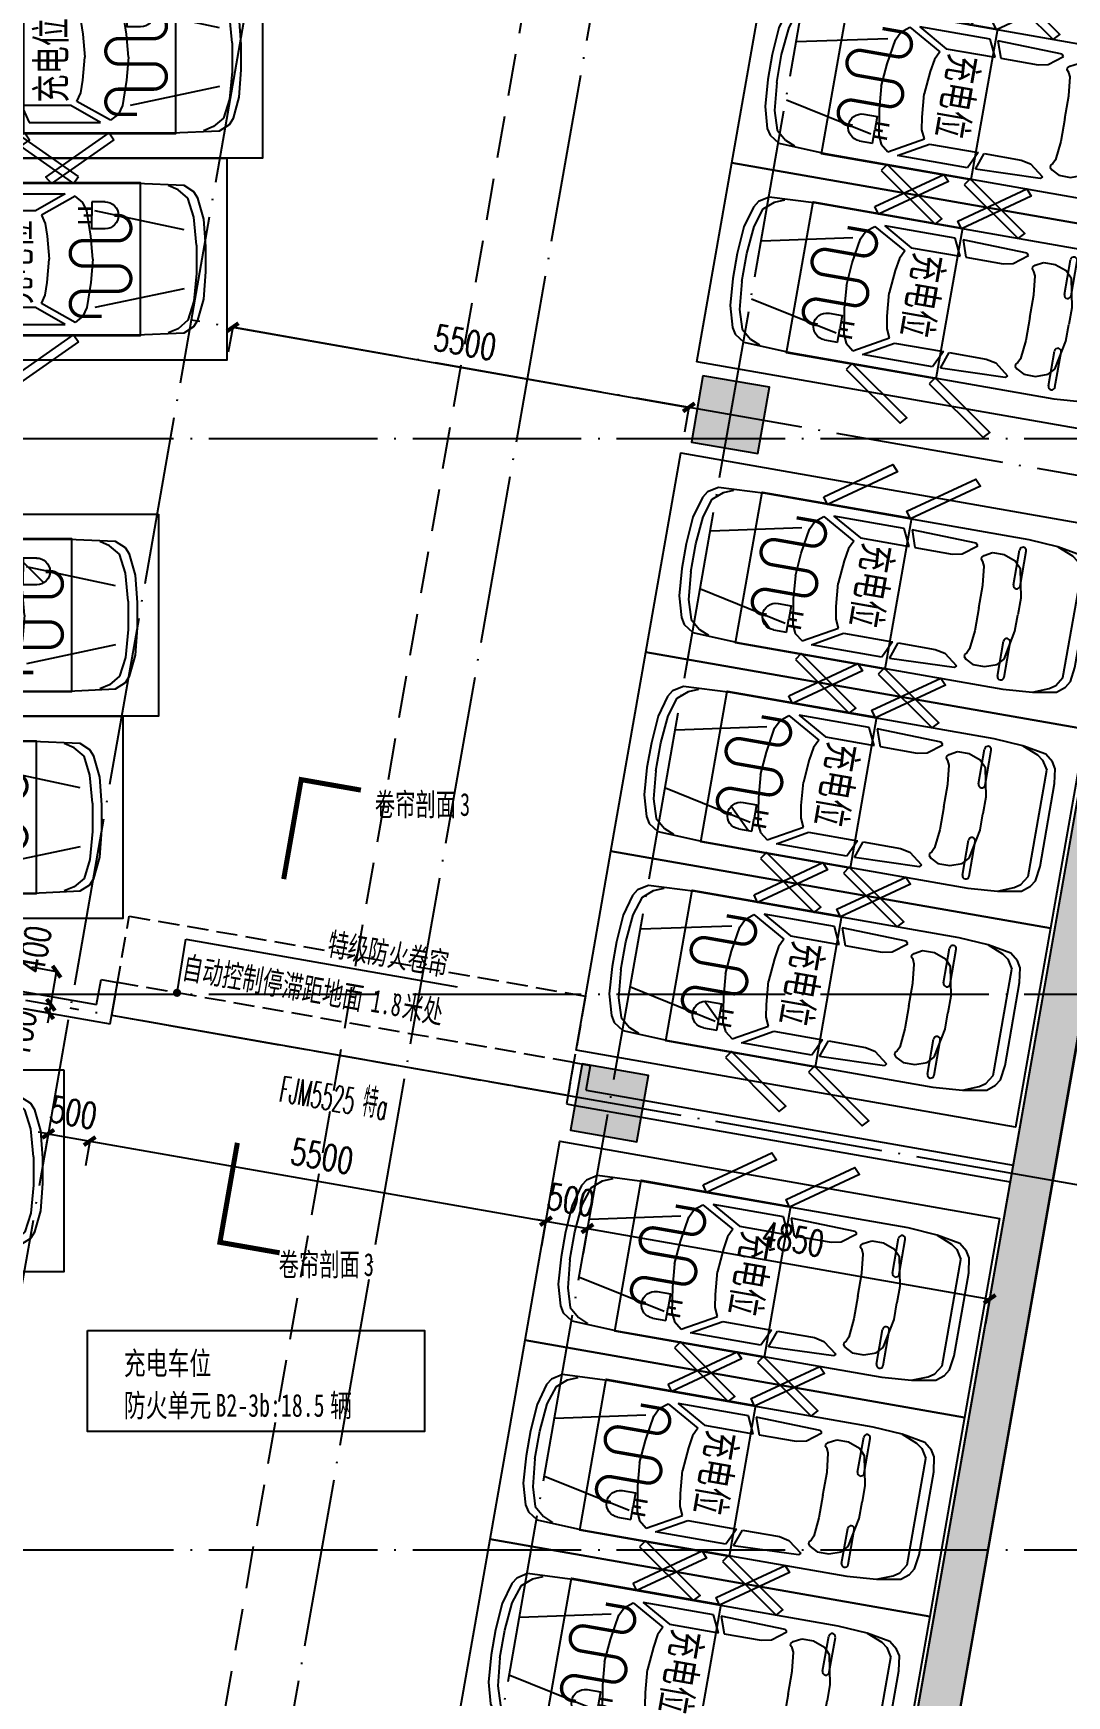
# Model space of a CAD drawing. Header units: millimetres. Extents: x 12325263 to 13848842, y -1463133 to 573208.
# Drawn here: x 12605680 to 12617952, y -1132621 to -1112874 of the extents above; entities that cross this region are included whole.
import ezdxf
from ezdxf.xclip import XClip

# ---------------------------------------------------------------- set-up
doc = ezdxf.new("R2010")
doc.units = ezdxf.units.MM
doc.header["$LTSCALE"] = 1000
doc.header["$XCLIPFRAME"] = 0
for name, pattern in [('__DASH', [0.35, 0.25, -0.1]), ('DASH', [0.35, 0.25, -0.1]), ('DASHED2', [0.375, 0.25, -0.125]), ('DOTE', [2.4200000000000004, 2, -0.2, 0.02, -0.2]), ('地下室负三层平面图$0$-3F平面$0$$AUDIT_BAD_LTYPE2', [0])]:
    doc.linetypes.add(name, pattern=pattern)
for name, color, linetype in [('-2F平面$0$COLUMN-CONCRETE', 6, 'Continuous'), ('-2F平面$0$WALL-SHATCH', 8, 'Continuous'), ('A-ANNO-DIMS', 83, 'Continuous'), ('A-ANNO-SYMB', 3, 'Continuous'), ('A-ANNO-TEXT', 7, 'Continuous'), ('A-AXIS', 16, 'DOTE'), ('A-COLS', 6, 'Continuous'), ('A-WALL', 5, 'Continuous'), ('A_WALL(防火墙)', 151, 'Continuous'), ('AXIS', 3, 'Continuous'), ('C-充电桩防火卷帘', 254, 'Continuous'), ('PUB_DIM', 83, 'Continuous'), ('PUB_HATCH', 8, 'Continuous'), ('PUB_TEXT', 7, 'Continuous'), ('WALL', 5, 'Continuous'), ('WINDOW_TEXT', 7, 'Continuous'), ('公寓机动车库', 23, 'Continuous'), ('水沟+分水线', 133, 'Continuous'), ('车道中心线', 6, 'Continuous'), ('防火卷帘', 141, 'Continuous')]:
    doc.layers.add(name, color=color, linetype=linetype)
doc.styles.add('_TCH_DIM_T3', font='SIMPLEX.shx', dxfattribs={"width": 0.7058823529411765, "bigfont": 'GBCBIG.shx'})
doc.styles.add('_TCH_WINDOW', font='SIMPLEX', dxfattribs={"width": 0.7, "height": 3.5, "bigfont": 'GBCBIG'})
doc.styles.add('TITXV', font='', dxfattribs={"width": 0.7})
doc.styles.add('宋体', font='', dxfattribs={"width": 0.65})
doc.styles.add('黑体', font='simhei.ttf', dxfattribs={"width": 0.7})
doc.styles.get('TITXV').set_extended_font_data('SimSun')
doc.styles.get('宋体').set_extended_font_data('SimSun')
doc.dimstyles.new('_TCH_ARCH&&120', dxfattribs={"dimtxt": 306, "dimasz": 120, "dimexe": 300, "dimexo": 360, "dimgap": 147, "dimtad": 1, "dimdec": 0, "dimzin": 0, "dimdsep": 46, "dimtxsty": '_TCH_DIM_T3', "dimblk": 'ARCHTICK', "dimcen": 0.09, "dimclrt": 7, "dimazin": 2, "dimtfac": 1, "dimtdec": 0, "dimtix": 1, "dimtmove": 2, "dimatfit": 3, "dimfxl": 1, "dimfxlon": 1, "dimtolj": 1, "dimtzin": 0, "dimarcsym": 0})

# ---------------------------------------------------------------- blocks, each defined once
blk = doc.blocks.new('_FZH')
blk.add_lwpolyline([(-0.5, -0.5), (0.5, -0.5), (0.5, 0.5), (-0.5, 0.5)], close=True)
at = {"layer": 'PUB_HATCH'}
blk.add_solid([(-0.5, -0.5), (0.5, -0.5), (-0.5, 0.5), (0.5, 0.5)], dxfattribs=at)
blk = doc.blocks.new('1-3F')
at = {"layer": 'A-COLS', "xscale": 799.9999999988994, "yscale": 799.9999999988994, "zscale": 799.9999999988994, "rotation": 260.0413192127452}
for p in [(9660.84764769487, 18482.66661032848), (8225.462809998542, 10307.72499783337)]:
    blk.add_blockref('_FZH', p, dxfattribs=at)
blk = doc.blocks.new('adgshg13--2F平面$0$A$C7F010FC0')
at = {"layer": '-2F平面$0$WALL-SHATCH'}
h = blk.add_hatch(color=256, dxfattribs=at)
h.dxf.hatch_style = 1
h.paths.add_polyline_path([(-60384.17120504379, -16880.89509773254), (-763.1647881269455, 197.4793643951416), (12587.61850607395, -13153.30393266678), (12587.61850607395, -157996.0197629929), (-162964.8506313562, -188820.4315237999), (-171262.3814957142, -180522.900662899), (-171262.3814957142, -31310.89849328995), (-150707.1909123659, -10755.70791006088), (-131860.0775495768, -7980.895098209381), (-99162.38149428368, -7980.895098209381), (-99162.38149428368, -4980.895097732544), (-76620.42811572552, -4980.895097732544), (-70107.65229141712, -16880.89509773254)], flags=16)
h.paths.add_polyline_path([(-60091.22944009304, -16380.89510011673), (-646.8769880533218, 646.876989364624), (12987.61850607395, -12987.61850786209), (12987.61850607395, -158331.9049158096), (-163100.5840539932, -189250.3835258484), (-171662.3814958334, -180688.5860877037), (-171662.3814958334, -31145.21306848526), (-150777.8961598873, -10260.7277340889), (-131896.6870943308, -7480.895098209381), (-99562.38149428368, -7480.895098209381), (-99562.38149428368, -4580.895097732544), (-76365.55243730545, -4580.895097732544), (-69907.50581622124, -16380.89510774612)])
at = {"layer": '-2F平面$0$COLUMN-CONCRETE'}
for points in [[(-60091.22944009304, -16380.89510011673), (-646.8769880533218, 646.876989364624), (12987.61850607395, -12987.61850786209), (12987.61850607395, -158331.9049158096), (-163100.5840539932, -189250.3835258484), (-171662.3814958334, -180688.5860877037), (-171662.3814958334, -31145.21306848526), (-150777.8961598873, -10260.7277340889), (-131896.6870943308, -7480.895098209381), (-99562.38149428368, -7480.895098209381), (-99562.38149428368, -4580.895097732544), (-76365.55243730545, -4580.895097732544), (-69907.50581622124, -16380.89510774612)], [(-60384.17120504379, -16880.89509773254), (-763.1647881269455, 197.4793643951416), (12587.61850607395, -13153.30393266678), (12587.61850607395, -157996.0197629929), (-162964.8506313562, -188820.4315237999), (-171262.3814957142, -180522.900662899), (-171262.3814957142, -31310.89849328995), (-150707.1909123659, -10755.70791006088), (-131860.0775495768, -7980.895098209381), (-99162.38149428368, -7980.895098209381), (-99162.38149428368, -4980.895097732544), (-76620.42811572552, -4980.895097732544), (-70107.65229141712, -16880.89509773254)]]:
    blk.add_lwpolyline(points, close=True, dxfattribs=at)
blk = doc.blocks.new('A$C2A3E77E8')
at = {"layer": 'WALL', "color": 1}
blk.add_blockref('adgshg13--2F平面$0$A$C7F010FC0', (561507.9086489398, 205483.1249103504), dxfattribs=at)
blk = doc.blocks.new('asdfadfgsdg')
at = {"layer": 'A-AXIS'}
for p, q in [((15844.89874878526, 92554.357993779), (-1535.36344262585, -6431.380808119429)), ((19833.87628258765, 91853.95936815557), (2453.614091178402, -7131.779433742631)), ((22246.96145735867, 91430.26143413666), (4866.699265953153, -7555.477367762243)), ((18315.36151630245, 22065.03927891399), (3912.18142333813, 24594.00001038634)), ((16879.97667860426, 13890.09766641888), (2476.796585639939, 16419.05839789123))]:
    blk.add_line(p, q, dxfattribs=at)
blk = doc.blocks.new('asdfasdfadgd')
at = {"layer": '车道中心线', "linetype": 'DASHED2', "ltscale": 2}
blk.add_line((42007.57024923712, -15918.70624019532), (54718.62744193524, 56474.52772310306), dxfattribs=at)
blk = doc.blocks.new('asdfsfsdf')
at = {"color": 253, "linetype": '地下室负三层平面图$0$-3F平面$0$$AUDIT_BAD_LTYPE2', "transparency": 33554559, "extrusion": (0.0004477907748714072, 3.529959095306893e-16, 0.999999899741706)}
for p, q in [((-499.9999510645866, -141.1764707579277, 0.2238953878532797), (-724.9999280292541, -211.764705659356, 0.3246483119859617)), ((-168.7499837987125, -110.000000001397, 0.07556469346370548), (-499.9999510645866, -141.1764707579277, 0.2238953878532797)), ((168.7499823644757, -109.9999999995343, -0.07556469305539444), (-168.7499837987125, -110.000000001397, 0.07556469346370548)), ((168.7499823644757, -109.9999999995343, -0.07556469305539444), (499.999950107187, -141.1764707579277, -0.2238953876585836)), ((499.999950107187, -141.1764707579277, -0.2238953876585836), (724.9999261181802, -211.7647058977745, -0.3246483115967724)), ((-824.9999170508236, -329.4117646231316, 0.3694273889297957), (-874.99991251342, -447.0588235869072, 0.3918169277702976)), ((-724.9999280292541, -211.764705659356, 0.3246483119859617), (-824.9999170508236, -329.4117646231316, 0.3694273889297957)), ((-349.9999665804207, -258.8235292448662, 0.1567267717199455), (-574.9999421145767, -1317.647058726754, 0.2574796953287081)), ((349.9999641925097, -258.8235292430036, -0.1567267711171998), (574.9999411571771, -1317.647058724891, -0.2574796952492556)), ((724.9999261181802, -211.7647058977745, -0.3246483115967724), (824.9999175239354, -329.4117646231316, -0.3694273894917245)), ((824.9999175239354, -329.4117646231316, -0.3694273894917245), (874.9999125096947, -447.0588235869072, -0.3918169281189517)), ((-274.9999726694077, -1364.705882550683, 0.1231424633135522), (-574.9999425914139, -1411.764705897775, 0.2574796953093296)), ((2.365559339523315e-07, -1341.176470519509), (-274.9999726694077, -1364.705882550683, 0.1231424633135522)), ((2.365559339523315e-07, -1341.176470519509), (274.9999717120081, -1364.705882312264, -0.1231424628849248)), ((274.9999717120081, -1364.705882312264, -0.1231424628849248), (574.9999416340142, -1411.764705897775, -0.2574796953464441)), ((-674.9999320898205, -1458.823529244866, 0.3022587728158986), (-749.9999260008335, -1552.941176654305, 0.3358430815717435)), ((-749.9999260008335, -1552.941176654305, 0.3358430815717435), (-524.9999480806291, -1952.941176654305, 0.2350901571286059)), ((-574.9999425914139, -1411.764705897775, 0.2574796953093296), (-674.9999320898205, -1458.823529244866, 0.3022587728158986)), ((749.9999240897596, -1552.941176414024, -0.3358430809488905), (524.9999452158809, -1952.941176415887, -0.2350901560785282)), ((574.9999416340142, -1411.764705897775, -0.2574796953464441), (674.9999316073954, -1458.823529481422, -0.3022587727170486)), ((674.9999316073954, -1458.823529481422, -0.3022587727170486), (749.9999240897596, -1552.941176414024, -0.3358430809488905)), ((-774.9999220632017, -2517.647058726754, 0.3470378507689607), (-774.9999220632017, -1670.588235379662, 0.3470378503031141)), ((-774.9999220632017, -1670.588235379662, 0.3470378503031141), (-574.9999421145767, -2023.529411557596, 0.257479695328853)), ((774.9999230131507, -1670.588235379662, -0.3470378509613082), (574.9999421108514, -2023.529411794152, -0.2574796950939764)), ((774.9999225363135, -2517.64705896331, -0.3470378506309664), (774.9999230131507, -1670.588235379662, -0.3470378509613082)), ((-524.9999480806291, -1952.941176654305, 0.2350901571286059), (-424.9999581072479, -1905.882352830376, 0.1903110794088359)), ((-424.9999581072479, -1905.882352830376, 0.1903110794088359), (-274.9999731462449, -1882.35294127604, 0.1231424632944275)), ((-274.9999731462449, -1882.35294127604, 0.1231424632944275), (2.365559339523315e-07, -1858.823529244866)), ((274.9999717120081, -1882.352941035759, -0.1231424628847421), (2.365559339523315e-07, -1858.823529244866)), ((424.999956196174, -1905.882352830376, -0.1903110785527894), (274.9999717120081, -1882.352941035759, -0.1231424628847421)), ((524.9999452158809, -1952.941176415887, -0.2350901560785282), (424.999956196174, -1905.882352830376, -0.1903110785527894)), ((-574.9999421145767, -2023.529411557596, 0.257479695328853), (-574.9999421145767, -2611.764705659356, 0.2574796952125222)), ((574.9999421108514, -2023.529411794152, -0.2574796950939764), (574.9999411571771, -2611.764705897775, -0.2574796951324972)), ((-574.9999421145767, -2611.764705659356, 0.2574796952125222), (-774.9999220632017, -2517.647058726754, 0.3470378507689607)), ((574.9999411571771, -2611.764705897775, -0.2574796951324972), (774.9999225363135, -2517.64705896331, -0.3470378506309664)), ((-774.9999215863645, -2611.764705899637, 0.3470378500898093), (-574.9999416377395, -2682.35294127604, 0.2574796952319682)), ((-749.9999255239964, -3388.235294345301, 0.3358430813588681), (-774.9999215863645, -2611.764705899637, 0.3470378500898093)), ((-574.9999416377395, -2682.35294127604, 0.2574796952319682), (-574.9999421145767, -3129.41176486155, 0.257479695562074)), ((774.9999225363135, -2611.764705659356, -0.3470378507473485), (574.9999416340142, -2682.35294127604, -0.2574796952294666)), ((574.9999416340142, -2682.35294127604, -0.2574796952294666), (574.9999416340142, -3129.411764621269, -0.2574796948800628)), ((749.9999245665967, -3388.235294343438, -0.3358430809290396), (774.9999225363135, -2611.764705659356, -0.3470378507473485)), ((-574.9999421145767, -3129.41176486155, 0.257479695562074), (-599.9999405629933, -3247.058823586907, 0.2686744650115782)), ((574.9999416340142, -3129.411764621269, -0.2574796948800628), (599.9999391268939, -3247.058823586907, -0.2686744647175814)), ((-599.9999405629933, -3247.058823586907, 0.2686744650115782), (-724.9999270755798, -3411.764705897775, 0.324648311792771)), ((599.9999391268939, -3247.058823586907, -0.2686744647175814), (724.9999275486916, -3411.764705897775, -0.3246483115377303)), ((-724.9999270755798, -3411.764705897775, 0.324648311792771), (-749.9999255239964, -3388.235294345301, 0.3358430813588681)), ((-624.9999380558729, -3505.882353068795, 0.2798692348493339), (-674.9999320898205, -3599.999999762978, 0.3022587729329561)), ((-599.9999405629933, -3482.352941274177, 0.2686744655939557), (-624.9999380558729, -3505.882353068795, 0.2798692348493339)), ((-574.9999421145767, -3482.35294127604, 0.2574796953293679), (-599.9999405629933, -3482.352941274177, 0.2686744655939557)), ((-549.9999470058829, -3505.882352830376, 0.2462849269087827), (-574.9999421145767, -3482.35294127604, 0.2574796953293679)), ((-499.9999496340752, -3529.41176486155, 0.2238953872139153), (-549.9999470058829, -3505.882352830376, 0.2462849269087827)), ((-274.9999731462449, -3552.941176415887, 0.1231424632950173), (-499.9999496340752, -3529.41176486155, 0.2238953872139153)), ((7.133930921554565e-07, -3552.941176654305), (-274.9999731462449, -3552.941176415887, 0.1231424632950173)), ((7.133930921554565e-07, -3552.941176654305), (274.9999726656824, -3552.941176415887, -0.1231424630783778)), ((274.9999726656824, -3552.941176415887, -0.1231424630783778), (499.999950107187, -3529.41176486155, -0.2238953881230394)), ((499.999950107187, -3529.41176486155, -0.2238953881230394), (549.9999441411346, -3505.882352830376, -0.2462849258573907)), ((549.9999441411346, -3505.882352830376, -0.2462849258573907), (574.9999416340142, -3482.35294127604, -0.2574796952294021)), ((574.9999416340142, -3482.35294127604, -0.2574796952294021), (599.9999391268939, -3482.352941274177, -0.2686744647174983)), ((599.9999391268939, -3482.352941274177, -0.2686744647174983), (624.9999351911247, -3505.882352830376, -0.2798692334487053)), ((624.9999351911247, -3505.882352830376, -0.2798692334487053), (674.9999311305583, -3600.000000001397, -0.3022587726192891)), ((724.9999275486916, -3411.764705897775, -0.3246483115377303), (749.9999245665967, -3388.235294343438, -0.3358430809290396)), ((-674.9999320898205, -3599.999999762978, 0.3022587729329561), (-674.9999320898205, -3741.17647075979, 0.3022587729329017)), ((-674.9999320898205, -3741.17647075979, 0.3022587729329017), (-624.9999380558729, -3882.352941037621, 0.2798692345000124)), ((674.9999316073954, -3741.176470281091, -0.3022587730655932), (624.9999351911247, -3882.352941037621, -0.2798692334484588)), ((674.9999311305583, -3600.000000001397, -0.3022587726192891), (674.9999316073954, -3741.176470281091, -0.3022587730655932)), ((-624.9999380558729, -3882.352941037621, 0.2798692345000124), (-549.9999460522085, -3952.941176414024, 0.2462849269474509)), ((624.9999351911247, -3882.352941037621, -0.2798692334484588), (549.9999450948089, -3952.941176654305, -0.2462849259351472)), ((-549.9999460522085, -3952.941176414024, 0.2462849269474509), (-199.9999792352319, -4023.529411794152, 0.08955815500490981)), ((-199.9999792352319, -4023.529411794152, 0.08955815500490981), (2.365559339523315e-07, -4023.529411553871)), ((199.9999801851809, -4023.529411553871, -0.08955815519579101), (2.365559339523315e-07, -4023.529411553871)), ((549.9999450948089, -3952.941176654305, -0.2462849259351472), (199.9999801851809, -4023.529411553871, -0.08955815519579101)), ((-874.9999120365828, -4352.941176656168, 0.3918169277909837), (-799.9999205116183, -4541.176470521372, 0.3582326202192607)), ((-799.9999205116183, -4541.176470521372, 0.3582326202192607), (-749.9999260008335, -4611.764706136193, 0.3358430813398884)), ((799.9999190755188, -4541.176470757928, -0.3582326193421601), (749.9999240897596, -4611.764706136193, -0.3358430808314997)), ((874.9999125096947, -4352.941176414024, -0.3918169282337609), (799.9999190755188, -4541.176470757928, -0.3582326193421601)), ((-749.9999260008335, -4611.764706136193, 0.3358430813398884), (-641.2499364260584, -4680.000000241678, 0.2871458345919543)), ((641.249935945496, -4680.000000001397, -0.2871458343748414), (-641.2499364260584, -4680.000000241678, 0.2871458345919543)), ((749.9999240897596, -4611.764706136193, -0.3358430808314997), (641.249935945496, -4680.000000001397, -0.2871458343748414))]:
    blk.add_line(p, q, dxfattribs=at)
for points in [[(-474.9999997620226, -23.52941179275513), (-149.9999997613286, -7.049211745248385e-29), (149.9999997613286, 7.049211745248385e-29), (474.9999992851854, -23.52941203117371), (724.9999997609804, -94.11764716915788), (799.9999992858793, -141.1764707565308), (875.0000002394273, -258.8235292453319), (899.9999983314156, -823.5294117927554), (899.99999928509, -4000.000000238419), (875.0000002394273, -4352.941176414491), (824.9999992870789, -4635.294117448852), (750.0000002408798, -4729.411765098573), (674.9999992854691, -4776.470588445664), (500.0000002381968, -4800.000000000001), (-500.000000715034, -4800.000000000001), (-674.9999997604438, -4776.470588210971), (-750.0000007158543, -4729.411765098573), (-825.0000007175906, -4635.294117927552), (-874.9999997607275, -4352.941176654772), (-900.0000007137389, -4000.000000238419), (-900.0000007156016, -823.5294117927554), (-874.999999285753, -258.8235297203065), (-800.0000007145284, -141.1764707602561), (-724.9999997591177, -94.11764669418336)], [(-981.91520381036, -1513.230591773987), (-1500.00000071459, -2253.132360218093), (-1425.335413217106, -2320.844957351685), (-900.0000007156016, -1570.588235139847)]]:
    blk.add_lwpolyline(points, close=True, dxfattribs=at)
for points, elevation in [([(981.915204765897, -1513.230591773987), (1499.999998807242, -2253.132359979675), (1425.335412263431, -2320.844957351685), (899.9999988082526, -1570.588235378266)], 1.176665431756874e-10), ([(-900.0000007156016, -2570.588235378266), (-981.9152042871972, -2513.230591535569), (-1500.00000071459, -3253.132359743119), (-1425.335413217105, -3320.844957351685)], -1.149049744242348e-10), ([(981.915204765897, -2513.230591773987), (1499.99999785543, -3253.132359743119), (1425.335412265294, -3320.844957351685), (899.9999992850899, -2570.588235378266)], 1.171056029924955e-10)]:
    blk.add_lwpolyline(points, close=True, dxfattribs=dict(at, elevation=elevation))
blk = doc.blocks.new('车位')
h = blk.add_hatch()
h.set_pattern_fill('ANSI31', color=256, scale=999.9999999999999, angle=-2.394345736421314e-08)
h.set_pattern_definition([(44.99999997605653, (-2400.000001788139, -5299.987687110901), (-1122.532014664547, 1122.532015602742), [])])
h.paths.add_polyline_path([(1879.999998450279, -3854.664422988892), (1879.999998569489, -3694.664422988892), (1719.999998450279, -3694.664423465729), (1559.999998569489, -3694.664422988892), (1559.999998569489, -3854.664422988892, 0.9898630017247371)])
for p, q in [((399.9999972712249, -1099.999999266118), (399.9999972712249, -1099.999999266118)), ((860.0160205308348, -1059.999999538064), (440.0000015441328, -1059.999999726191)), ((860.0160163957626, -1139.999999061227), (439.9999974090606, -1139.999999249354)), ((1499.999997032806, -1100.000607695431), (1499.999997032806, -1100.000607695431)), ((1959.999996932223, -1140), (1539.779563577846, -1140.000000188127)), ((1960.220432037488, -1060.000607967377), (1539.99999868311, -1060.000607678667)), ((1999.999996913597, -1099.999999981374), (1999.999996913597, -1099.999999981374)), ((1879.999998569489, -3694.664422988892), (1719.999998450279, -3694.664423465729)), ((1879.999998450279, -3854.664422988892), (1879.999998569489, -3694.664422988892))]:
    blk.add_line(p, q)
for points in [[(2399.999996781349, -5300.000001430511), (-2.741813659667969e-06, -5299.999999046326), (0, 0), (2399.999999880791, -9.5367431640625e-07)], [(289.9999990463257, -2468.601806640625), (2109.999998927116, -2468.601807117462), (2109.99999833107, -4269.228533267975), (289.9999980926514, -4269.228532314301)]]:
    blk.add_lwpolyline(points, close=True)
at = {"const_width": 39.99999999999999}
blk.add_lwpolyline([(519.9999985694885, -3813.032121181488), (519.9999986886978, -3590.069902896881, -1), (819.9999984502792, -3590.069902420044), (819.9999982118607, -4010.994340896606, 1), (1119.999998450279, -4010.994340896606), (1119.999998569489, -3590.069902896881, -1), (1419.999998569489, -3590.069902896881), (1419.999998211861, -4010.994341373444, 1), (1719.999998450279, -4010.994341373444), (1719.999998211861, -3963.042503356934)], format="xyb", dxfattribs=at)
at = {"const_width": 30}
for points in [[(1639.999998211861, -3694.664422988892), (1639.99999833107, -3534.203485965729)], [(1799.999998688698, -3694.664422988892), (1799.999998450279, -3534.203485488892)], [(1719.999998450279, -3694.664423465729), (1719.99999833107, -3599.861834049225)]]:
    blk.add_lwpolyline(points, dxfattribs=at)
blk.add_lwpolyline([(1879.99999833107, -3851.403974533081, -1), (1559.999998569489, -3854.664422988892), (1559.999998569489, -3694.664422988892), (1719.999998450279, -3694.664423465729)], format="xyb")
for centre, radius, start, end in [((439.999996913597, -1099.999998772517), 39.99999999999999, 90, 180), ((439.999996913597, -1099.999998772517), 39.99999999999999, 180, 270), ((859.9999972712249, -1100.000002399087), 39.99999999999998, 0, 90), ((859.9999972712249, -1100.000002399087), 39.99999999999998, 270, 0), ((1539.999996555969, -1100.000607678667), 39.99999999999999, 90, 180), ((1539.999996555969, -1100.000607678667), 39.99999999999999, 180, 270), ((1959.999997390434, -1100.000000476837), 39.99999999999999, 0, 90), ((1959.999996913597, -1100.0006108284), 39.99999999999998, 0, 90), ((1959.999997390434, -1100.000000476837), 39.99999999999999, 270, 0), ((1959.999996913597, -1100.0006108284), 39.99999999999998, 270, 0)]:
    blk.add_arc(centre, radius, start, end)
at = {"xscale": -1, "rotation": 180}
blk.add_blockref('asdfsfsdf', (1200.000000184402, -5050.000001905253), dxfattribs=at)
at = {"insert": (661.5946944952011, -2614.821184158325), "char_height": 349.9999999999999, "attachment_point": 1, "rotation": 359.99999997605653, "style": '黑体'}
blk.add_mtext_dynamic_manual_height_columns('充电位', width=1328.110077857971, gutter_width=1750, heights=[0], dxfattribs=at)
blk = doc.blocks.new('qlzw')
at = {"layer": 'A-AXIS'}
for p, q in [((12411416.81071017, 1014189.759090065), (12486866.81071017, 1014189.759090064)), ((12411416.81071017, 1007589.759090065), (12486866.81071017, 1007589.759090064)), ((12411416.81071017, 1000989.759090065), (12486866.81071017, 1000989.759090064))]:
    blk.add_line(p, q, dxfattribs=at)
blk = doc.blocks.new('_ArchTick')
at = {"color": 0, "linetype": 'ByBlock', "const_width": 0.4}
blk.add_lwpolyline([(-0.5, -0.5), (0.5, 0.5)], dxfattribs=at)
blk = doc.blocks.new('*D3859')
at = {"layer": 'Defpoints', "color": 0, "transparency": 16777216}
for p in [(12605958.10907798, -1124020.3808728), (12606583.35548762, -1124130.163824016), (12606514.18031446, -1124524.136915223)]:
    blk.add_point(p, dxfattribs=at)
at = {"layer": 'PUB_DIM', "color": 0, "lineweight": -2, "transparency": 16777216}
for p, q in [((12605959.0940107, -1124020.553810733), (12605662.62926066, -1123968.499493124)), ((12605888.93390482, -1124414.353964008), (12605958.10907798, -1124020.3808728)), ((12605889.91883754, -1124414.52690194), (12605593.4540875, -1124362.472584332))]:
    blk.add_line(p, q, dxfattribs=at)
at = {"layer": 'PUB_DIM', "color": 0, "lineweight": -2, "transparency": 16777216, "xscale": 120, "yscale": 120, "zscale": 120}
for p, rotation in [((12605958.10907798, -1124020.3808728), 80.04131921263539), ((12605888.93390482, -1124414.353964008), 260.0413192126354)]:
    blk.add_blockref('_ArchTick', p, dxfattribs=dict(at, rotation=rotation))
at = {"layer": 'PUB_DIM', "color": 7, "transparency": 16777216, "insert": (12605699.70670871, -1123757.332449217), "char_height": 306, "attachment_point": 5, "rotation": 80.04131921263539, "style": '_TCH_DIM_T3'}
blk.add_mtext('\\A1;400', dxfattribs=at)
blk = doc.blocks.new('*D3860')
at = {"layer": 'Defpoints', "color": 0, "transparency": 16777216}
for p in [(12605888.93390482, -1124414.353964007), (12606514.18031446, -1124524.136915227), (12606496.88652117, -1124622.630188026)]:
    blk.add_point(p, dxfattribs=at)
at = {"layer": 'PUB_DIM', "color": 0, "lineweight": -2, "transparency": 16777216}
for p, q in [((12605889.91883754, -1124414.526901939), (12605593.4540875, -1124362.47258433)), ((12605888.93390482, -1124414.353964007), (12605909.68645669, -1124296.16203708)), ((12605872.62504425, -1124513.020174738), (12605576.16029421, -1124460.965857129)), ((12605871.64011153, -1124512.847236807), (12605850.88755966, -1124631.039163734)), ((12605871.64011153, -1124512.847236807), (12605888.93390482, -1124414.353964007))]:
    blk.add_line(p, q, dxfattribs=at)
at = {"layer": 'PUB_DIM', "color": 0, "lineweight": -2, "transparency": 16777216, "xscale": 120, "yscale": 120, "zscale": 120}
for p, rotation in [((12605888.93390482, -1124414.353964007), 260.0413192123182), ((12605871.64011153, -1124512.847236807), 80.04131921231816)]:
    blk.add_blockref('_ArchTick', p, dxfattribs=dict(at, rotation=rotation))
at = {"layer": 'PUB_DIM', "color": 7, "transparency": 16777216, "insert": (12605524.27891453, -1124756.445674451), "char_height": 306, "attachment_point": 5, "rotation": 80.04131921231816, "style": '_TCH_DIM_T3'}
blk.add_mtext('\\A1;100', dxfattribs=at)
blk = doc.blocks.new('*D3861')
at = {"layer": 'Defpoints', "color": 0, "transparency": 16777216}
for p in [(12606172.10211457, -1124159.486874732), (12606664.5545332, -1124245.953418608), (12606350.8320704, -1126032.695187811)]:
    blk.add_point(p, dxfattribs=at)
at = {"layer": 'PUB_DIM', "color": 0, "lineweight": -2, "transparency": 16777216}
for p, q in [((12605858.37965177, -1125946.228643934), (12605740.18772591, -1125925.476086008)), ((12605858.55258975, -1125945.243711219), (12605806.49825696, -1126241.708458595)), ((12605858.37965177, -1125946.228643934), (12606350.8320704, -1126032.695187811)), ((12606351.00500838, -1126031.710255096), (12606298.95067558, -1126328.175002472)), ((12606350.8320704, -1126032.695187811), (12606469.02399626, -1126053.447745737))]:
    blk.add_line(p, q, dxfattribs=at)
at = {"layer": 'PUB_DIM', "color": 0, "lineweight": -2, "transparency": 16777216, "xscale": 120, "yscale": 120, "zscale": 120}
for p, rotation in [((12605858.37965177, -1125946.228643934), 350.0413162769391), ((12606350.8320704, -1126032.695187811), 170.0413162769391)]:
    blk.add_blockref('_ArchTick', p, dxfattribs=dict(at, rotation=rotation))
at = {"layer": 'PUB_DIM', "color": 7, "transparency": 16777216, "insert": (12606156.4872559, -1125693.982101212), "char_height": 306, "attachment_point": 5, "rotation": 350.0413162769391, "style": '_TCH_DIM_T3'}
blk.add_mtext('\\A1;500', dxfattribs=at)
blk = doc.blocks.new('*D3862')
at = {"layer": 'Defpoints', "color": 0, "transparency": 16777216}
for p in [(12606664.5545332, -1124245.953418609), (12612081.68445876, -1125197.112321832), (12611767.96199597, -1126983.854091035)]:
    blk.add_point(p, dxfattribs=at)
at = {"layer": 'PUB_DIM', "color": 0, "lineweight": -2, "transparency": 16777216}
for p, q in [((12606351.00500838, -1126031.710255096), (12606298.95067559, -1126328.175002472)), ((12606350.8320704, -1126032.695187812), (12611767.96199597, -1126983.854091035)), ((12611768.13493395, -1126982.86915832), (12611716.08060115, -1127279.333905696))]:
    blk.add_line(p, q, dxfattribs=at)
at = {"layer": 'PUB_DIM', "color": 0, "lineweight": -2, "transparency": 16777216, "xscale": 120, "yscale": 120, "zscale": 120}
for p, rotation in [((12606350.8320704, -1126032.695187812), 170.0413162769291), ((12611767.96199597, -1126983.854091035), 350.0413162769291)]:
    blk.add_blockref('_ArchTick', p, dxfattribs=dict(at, rotation=rotation))
at = {"layer": 'PUB_DIM', "color": 7, "transparency": 16777216, "insert": (12609111.278428, -1126212.794824763), "char_height": 306, "attachment_point": 5, "rotation": 350.04131627692914, "style": '_TCH_DIM_T3'}
blk.add_mtext('\\A1;5500', dxfattribs=at)
blk = doc.blocks.new('*D3863')
at = {"layer": 'Defpoints', "color": 0, "transparency": 16777216}
for p in [(12612081.68445876, -1125197.112321832), (12612574.1648398, -1125283.583775447), (12612260.442377, -1127070.32554465)]:
    blk.add_point(p, dxfattribs=at)
at = {"layer": 'PUB_DIM', "color": 0, "lineweight": -2, "transparency": 16777216}
for p, q in [((12611767.96199597, -1126983.854091035), (12611649.7700701, -1126963.101533109)), ((12611768.13493395, -1126982.86915832), (12611716.08060115, -1127279.333905696)), ((12611767.96199597, -1126983.854091035), (12612260.442377, -1127070.32554465)), ((12612260.61531498, -1127069.340611934), (12612208.56098218, -1127365.80535931)), ((12612260.442377, -1127070.32554465), (12612378.63430287, -1127091.078102576))]:
    blk.add_line(p, q, dxfattribs=at)
at = {"layer": 'PUB_DIM', "color": 0, "lineweight": -2, "transparency": 16777216, "xscale": 120, "yscale": 120, "zscale": 120}
for p, rotation in [((12611767.96199597, -1126983.854091035), 350.0413162769223), ((12612260.442377, -1127070.32554465), 170.0413162769223)]:
    blk.add_blockref('_ArchTick', p, dxfattribs=dict(at, rotation=rotation))
at = {"layer": 'PUB_DIM', "color": 7, "transparency": 16777216, "insert": (12612066.0835813, -1126731.610003182), "char_height": 306, "attachment_point": 5, "rotation": 350.04131627692226, "style": '_TCH_DIM_T3'}
blk.add_mtext('\\A1;500', dxfattribs=at)
blk = doc.blocks.new('*D3864')
at = {"layer": 'Defpoints', "color": 0, "transparency": 16777216}
for p in [(12612574.1648398, -1125283.583775447), (12617351.08847457, -1126122.332985393), (12617037.36601178, -1127909.074754595)]:
    blk.add_point(p, dxfattribs=at)
at = {"layer": 'PUB_DIM', "color": 0, "lineweight": -2, "transparency": 16777216}
for p, q in [((12612260.61531498, -1127069.340611934), (12612208.56098218, -1127365.805359311)), ((12612260.442377, -1127070.32554465), (12617037.36601178, -1127909.074754595)), ((12617037.53894976, -1127908.08982188), (12616985.48461696, -1128204.554569256))]:
    blk.add_line(p, q, dxfattribs=at)
at = {"layer": 'PUB_DIM', "color": 0, "lineweight": -2, "transparency": 16777216, "xscale": 120, "yscale": 120, "zscale": 120}
for p, rotation in [((12612260.442377, -1127070.32554465), 170.0413162769304), ((12617037.36601178, -1127909.074754595), 350.0413162769304)]:
    blk.add_blockref('_ArchTick', p, dxfattribs=dict(at, rotation=rotation))
at = {"layer": 'PUB_DIM', "color": 7, "transparency": 16777216, "insert": (12614700.7855892, -1127194.220334961), "char_height": 306, "attachment_point": 5, "rotation": 350.0413162769304, "style": '_TCH_DIM_T3'}
blk.add_mtext('\\A1;4850', dxfattribs=at)
blk = doc.blocks.new('*D4054')
at = {"layer": 'A-ANNO-DIMS', "color": 0, "lineweight": -2, "transparency": 16777216}
for p, q in [((12608048.26763557, -1116365.29488863), (12607996.21331796, -1116661.759638674)), ((12608048.09469764, -1116366.279821355), (12613465.22468182, -1117317.43844875)), ((12613465.39761975, -1117316.453516025), (12613413.34330214, -1117612.918266069))]:
    blk.add_line(p, q, dxfattribs=at)
at = {"layer": 'Defpoints', "color": 0, "transparency": 16777216}
for p in [(12608143.17338535, -1115824.778545765), (12613560.30336952, -1116775.93717316), (12613465.22468182, -1117317.43844875)]:
    blk.add_point(p, dxfattribs=at)
at = {"layer": 'A-ANNO-DIMS', "color": 0, "lineweight": -2, "transparency": 16777216, "xscale": 120, "yscale": 120, "zscale": 120}
for p, rotation in [((12608048.09469764, -1116366.279821355), 170.0413192126494), ((12613465.22468182, -1117317.43844875), 350.0413192126494)]:
    blk.add_blockref('_ArchTick', p, dxfattribs=dict(at, rotation=rotation))
at = {"layer": 'A-ANNO-DIMS', "color": 7, "transparency": 16777216, "insert": (12610808.54106941, -1116546.379317733), "char_height": 306, "attachment_point": 5, "rotation": 350.0413192126494, "style": '_TCH_DIM_T3'}
blk.add_mtext('\\A1;5500', dxfattribs=at)
blk = doc.blocks.new('$DorLib2D$00000037')
at = {"linetype": 'DASH'}
blk.add_line((0.5, 3.108624468950438e-15), (-0.5, 3.108624468950438e-15), dxfattribs=at)

msp = doc.modelspace()

# ---------------------------------------------------------------- hatches: boundary and pattern name
at = {"layer": 'PUB_HATCH'}
for points in [[(12617299.20760103, -1126417.809723565), (12617791.67396322, -1126504.278689692), (12627827.23746418, -1069348.773410793), (12627334.77110198, -1069262.304444666)], [(12613529.62806277, -1147886.681219958), (12613949.48532021, -1148386.680534858), (12617791.67396322, -1126504.278689692), (12617299.20760103, -1126417.809723565)]]:
    msp.add_hatch(color=256, dxfattribs=at).paths.add_polyline_path(points)

# ---------------------------------------------------------------- linework, layer by layer
msp.add_lwpolyline([(12606325.71305373, -1128282.539973581), (12610325.71305373, -1128282.539973581), (12610325.71305373, -1129482.539973581), (12606325.71305373, -1129482.539973581)], close=True)
at = {"layer": 'A-ANNO-SYMB', "const_width": 60}
for points in [[(12608654.08702712, -1122920.87847804), (12608861.61254582, -1121738.959208763), (12609570.76410739, -1121863.474519984)], [(12608605.74797557, -1127359.527094583), (12607896.59641401, -1127235.011783362), (12608104.12193271, -1126053.092514085)]]:
    msp.add_lwpolyline(points, dxfattribs=at)
at = {"layer": 'A-WALL'}
for p, q in [((12617299.20760103, -1126417.809723565), (12627334.77110198, -1069262.304444666)), ((12617791.67396322, -1126504.278689692), (12627827.23746418, -1069348.773410793)), ((12605171.1076953, -1124186.785750114), (12606432.98083846, -1124408.349849609)), ((12606432.98083846, -1124408.349849609), (12606484.86221577, -1124112.870030895)), ((12606484.86221577, -1124112.870030895), (12606681.84876065, -1124147.457617346)), ((12606595.37979122, -1124639.92398075), (12606681.84876065, -1124147.457617346)), ((12605153.68262159, -1124386.785749809), (12606595.37979122, -1124639.92398075)), ((12612047.09702293, -1125394.096002957), (12612098.9787158, -1125098.616407851)), ((12612098.9787158, -1125098.616407851), (12612295.96522055, -1125133.204222866)), ((12612244.08356622, -1125428.683589868), (12612295.96522055, -1125133.204222866)), ((12612047.0973857, -1125394.09606716), (12612012.50979925, -1125591.082612039)), ((12612047.0973857, -1125394.09606716), (12612047.09702293, -1125394.096002957)), ((12612012.50979925, -1125591.082612039), (12612111.00259339, -1125608.376321282)), ((12612244.08356622, -1125428.683589868), (12617316.50139418, -1126319.316451346)), ((12612111.00259339, -1125608.376321282), (12617281.91380774, -1126516.302996127)), ((12613529.62806277, -1147886.681219958), (12617299.20760103, -1126417.809723565)), ((12613949.48532021, -1148386.680534858), (12617791.67396322, -1126504.278689692))]:
    msp.add_line(p, q, dxfattribs=at)
at = {"layer": 'AXIS'}
for p, q in [((12607387.99053463, -1124271.444496728), (12607490.16021793, -1123632.733919578)), ((12607490.16021793, -1123632.733919578), (12610713.39567436, -1124201.077295722))]:
    msp.add_line(p, q, dxfattribs=at)
at = {"layer": 'AXIS', "const_width": 48}
msp.add_lwpolyline([(12607380.14198502, -1124294.124890663, 1), (12607395.83908424, -1124248.764102793, 1)], format="xyb", close=True, dxfattribs=at)
at = {"layer": 'C-充电桩防火卷帘', "linetype": '__DASH'}
msp.add_line((12612098.97824871, -1125098.616443642), (12606681.84877017, -1124147.45761891), dxfattribs=at)
at = {"layer": 'PUB_HATCH', "elevation": 9.610333750321524e-09}
msp.add_lwpolyline([(12623606.41608689, -1093259.058589393), (12613949.48532017, -1148386.680534865), (12558304.41198396, -1148386.894985012)], dxfattribs=at)
at = {"layer": '水沟+分水线'}
msp.add_lwpolyline([(12615881.10170093, -1134494.258063569), (12620714.67708841, -1106965.617806348)], dxfattribs=at)
at = {"layer": '防火卷帘', "color": 6, "linetype": '__DASH'}
msp.add_lwpolyline([(12612237.32913441, -1124310.669809586), (12612029.80361324, -1125492.589221384), (12606612.67362948, -1124541.430594056), (12606820.19915065, -1123359.51118226)], close=True, dxfattribs=at)

# ---------------------------------------------------------------- block references
ref = msp.add_blockref('A$C2A3E77E8', (12039933.30876733, -1095474.795956885), dxfattribs=dict(rotation=350.0412492537527))
XClip(ref).set_block_clipping_path([(574517.632849127, 127502.23674306343), (563167.6328490991, 127502.22288467549), (563167.6311767455, 128872.36548285093), (556800.2987149898, 128872.35771109001), (544257.8770271596, 126670.09965810878), (543557.4714692105, 130659.08047959034), (536268.9804626536, 129379.33173123898), (537790.8662453052, 120711.80386261316), (523312.3703787625, 118169.60067071859), (521652.13574292883, 127625.07135696709), (520765.66181714274, 127469.4202569119), (520307.37785156816, 130079.46789511177), (515776.70023758896, 129283.96870927291), (515422.1926091146, 131303.0932199814), (513452.29580140486, 130957.20977362967), (514282.4182554409, 126229.48786514811), (510637.99198265746, 125589.57711327495), (512263.53463128395, 116331.17830774235), (512362.3527807724, 116348.529120174), (517291.10722481646, 88278.01458144141), (519851.8954271879, 88727.62346412987), (522454.62488821335, 73904.41483621066), (519893.7906026859, 73454.76868356578), (526007.3042119928, 38637.45273981895), (480033.70290305093, 30565.02585530118), (466439.1866319198, 28317.0522398334), (446673.6220214516, 140886.98885564134), (578014.3726615645, 163948.422490485), (584117.7942495663, 129187.8787387202)])
for name, p in [('1-3F', (12604296.80622208, -1135886.785749967)), ('asdfadfgsdg', (12603643.42459348, -1140874.022590382)), ('asdfasdfadgd', (12564646.82107771, -1124286.785749965))]:
    msp.add_blockref(name, p)
at = {"layer": 'A_WALL(防火墙)'}
msp.add_blockref('qlzw', (133430.0103675351, -2131876.544840029), dxfattribs=at)
at = {"layer": 'C-充电桩防火卷帘', "xscale": 5500, "yscale": 5500, "zscale": 100, "rotation": 350.0413192311792}
msp.add_blockref('$DorLib2D$00000037', (12609321.23835638, -1125017.009982291), dxfattribs=at)
at = {"layer": '公寓机动车库'}
for p, rotation in [((12620025.59992479, -1110600.992604723), 260.0413191876188), ((12603100.76266721, -1114357.731351166), 90), ((12619610.54888513, -1112964.83114288), 260.0413191876188), ((12602679.36209762, -1116757.731351166), 90), ((12619195.49784772, -1115328.669681432), 260.0413191876188), ((12618590.21508483, -1118775.934216821), 260.0413191876188), ((12601866.57670651, -1120986.78576745), 90), ((12618175.16404742, -1121139.772755374), 260.0413191876188), ((12601445.17631292, -1123386.785767561), 90), ((12617760.11301001, -1123503.611293926), 260.0413191876188), ((12600742.20845003, -1127586.785749084), 90), ((12617154.83024711, -1126950.875829312), 260.0413191876188), ((12616739.77920971, -1129314.714367867), 260.0413191876188), ((12616324.7281723, -1131678.552906419), 260.0413191876188)]:
    msp.add_blockref('车位', p, dxfattribs=dict(at, rotation=rotation))

# ---------------------------------------------------------------- texts
at = {"layer": 'A-ANNO-TEXT'}
for s, style, width, p in [('卷帘剖面', '宋体', 0.65, (12609736.35993291, -1122169.719210527)), ('3', '宋体', 0.65, (12610747.39790759, -1122169.719210527)), ('卷帘剖面', '宋体', 0.65, (12608594.0559107, -1127634.642957321)), ('3', '宋体', 0.65, (12609605.09388538, -1127634.642957321)), ('充电车位', 'TITXV', 0.7, (12606755.49673842, -1128807.273014534)), ('防火单元', 'TITXV', 0.7, (12606755.49673842, -1129307.273014534)), ('B2-3b:18.5', 'TITXV', 0.7, (12607844.306865, -1129307.273014534)), ('辆', 'TITXV', 0.7, (12609205.31952323, -1129307.273014534))]:
    msp.add_text(s, height=271.8987341772152, dxfattribs=dict(at, style=style, width=width)).set_placement(p)
at = {"layer": 'PUB_TEXT', "style": '宋体', "width": 0.65}
for s, p in [('特级防火卷帘', (12609160.47129927, -1123817.588755309)), ('自动控制停滞距地面', (12607434.69440568, -1124098.173454733)), ('1.8', (12609674.96998681, -1124493.194483908)), ('米处', (12610048.34925033, -1124559.031322104))]:
    msp.add_text(s, height=271.8987341772152, rotation=349.9999999999999, dxfattribs=at).set_placement(p)
at = {"layer": 'WINDOW_TEXT', "style": '_TCH_WINDOW'}
for s, height, width, p in [('FJM5525', 306, 0.4941176470588236, (12608587.69545243, -1125560.686691788)), ('特', 347.2340425531914, 0.7, (12609566.32460745, -1125732.517820959)), ('a', 306, 0.4941176470588236, (12609740.59483163, -1125763.116796321))]:
    msp.add_text(s, height=height, rotation=350.0413192311792, dxfattribs=dict(at, width=width)).set_placement(p)

# ---------------------------------------------------------------- dimensions: what is measured, and where the dimension line sits
at = {"layer": 'A-ANNO-DIMS'}
dim = msp.add_aligned_dim(p1=(12608143.17338535, -1115824.778545765), p2=(12613560.30336952, -1116775.93717316), distance=-549.7850382833043, dimstyle='_TCH_ARCH&&120', dxfattribs=at)
dim.commit()
dim.dimension.update_dxf_attribs({"geometry": '*D4054', "text_midpoint": (12610808.54106941, -1116546.379317733)})
at = {"layer": 'PUB_DIM'}
for base, p1, p2, angle, picture, middle in [((12605958.10907798, -1124020.3808728), (12606514.18031446, -1124524.136915223), (12606583.35548762, -1124130.163824016), 80.04131921210404, '*D3859', (12605699.70670871, -1123757.332449217)), ((12605888.93390482, -1124414.353964007), (12606496.88652117, -1124622.630188026), (12606514.18031446, -1124524.136915227), 80.04131921131317, '*D3860', (12605524.27891453, -1124756.445674451))]:
    dim = msp.add_linear_dim(base=base, p1=p1, p2=p2, angle=angle, dimstyle='_TCH_ARCH&&120', dxfattribs=at)
    dim.commit()
    dim.dimension.update_dxf_attribs({"geometry": picture, "text_midpoint": middle, "dimtype": 129})
for p1, p2, distance, picture, middle in [((12606172.10211457, -1124159.486874732), (12606664.5545332, -1124245.953418609), -1814.0749525522297, '*D3861', (12606156.4872559, -1125693.982101212)), ((12606664.5545332, -1124245.953418609), (12612081.68445876, -1125197.112321832), -1814.074952551214, '*D3862', (12609111.278428, -1126212.794824763)), ((12612081.68445876, -1125197.112321832), (12612574.1648398, -1125283.583775447), -1814.0749525531469, '*D3863', (12612066.0835813, -1126731.610003182)), ((12612574.1648398, -1125283.583775447), (12617351.08847457, -1126122.332985392), -1814.0749525512144, '*D3864', (12614700.7855892, -1127194.220334961))]:
    dim = msp.add_aligned_dim(p1=p1, p2=p2, distance=distance, dimstyle='_TCH_ARCH&&120', dxfattribs=at)
    dim.commit()
    dim.dimension.update_dxf_attribs({"geometry": picture, "text_midpoint": middle})

doc.saveas('drawing.dxf')
